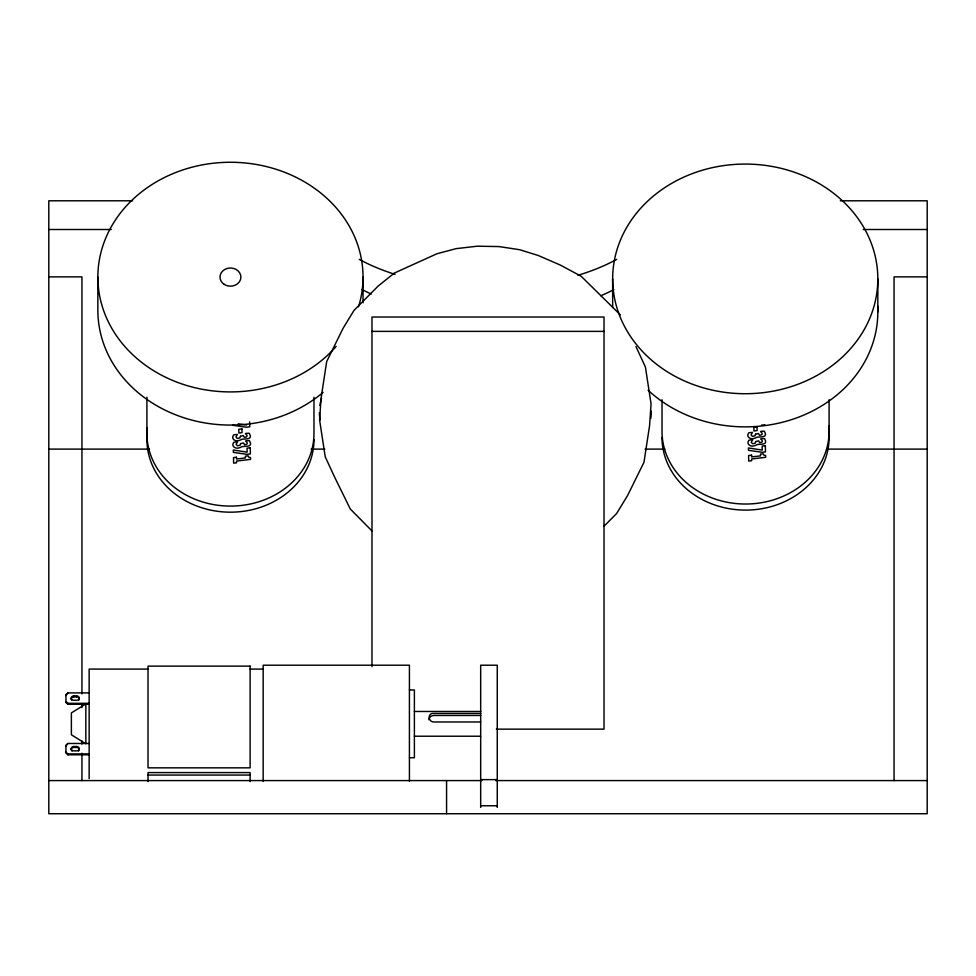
<?xml version="1.0" encoding="UTF-8"?>
<svg xmlns="http://www.w3.org/2000/svg" width="976" height="976" viewBox="0 0 976 976"><rect width="100%" height="100%" fill="white"/><g stroke="black" fill="none" stroke-linecap="round" stroke-linejoin="round"><path stroke-width="1.46" d="M604.022 526.198L616.588 513.547L627.568 495.552L643.977 462.295L649.577 425.609L651.065 403.893L645.417 367.013L635.937 346.565M89.145 692.899L67.93 692.899L65.941 694.558L65.941 702.561L67.93 704.221L89.145 704.221M65.941 695.461L67.93 692.899M89.145 743.48L67.93 743.48L65.941 745.139L65.941 753.143L67.93 754.802L89.145 754.802M65.941 746.042L67.93 743.48M85.839 703.928L71.382 712.907L71.382 734.794L85.839 743.773L85.839 704.306M761.512 425.158L764.867 424.755M132.626 200.8L48.8 200.8L48.8 813.728L927.2 813.728L927.2 200.8L840.336 200.8M48.8 229.506L111.288 229.506M863.187 229.506L927.2 229.506M48.8 276.867L81.947 276.867L81.947 693.912M927.2 276.867L894.053 276.867L894.053 780.58M371.99 331.376L604.01 331.376M48.8 449.106L149.45 449.106M311.1 449.106L324.825 449.106M645.075 449.106L664.9 449.106M826.55 449.106L927.2 449.106M148.023 669.085L89.145 669.085L89.145 778.616M250.112 669.085L263.166 669.085M409.42 689.959L414.385 689.959L414.385 757.73L409.42 757.73M73.834 695.937L76.616 695.937A2.586 2.159 0 0 1 79.202 698.108A2.586 2.159 0 0 1 76.616 700.268L73.834 700.268A2.586 2.159 0 0 1 71.248 698.108A2.586 2.159 0 0 1 73.834 695.937L73.834 696.852A2.586 2.159 0 0 0 71.602 700.097M73.834 696.852L76.616 696.852A2.586 2.159 0 0 1 78.861 700.097M65.941 701.646L67.93 703.306L89.145 703.306M414.385 711.467L480.68 711.467M480.68 713.444L434.015 713.444C427.293 712.346 427.939 722.301 434.015 721.972L480.68 721.972M480.68 715.469L434.015 715.469A5.1 4.27 0 0 0 428.903 719.739M496.345 729.145L604.01 729.145L604.01 317.029L371.99 317.029L371.99 666.657M414.385 736.221L480.68 736.221M73.834 746.518L76.616 746.518A2.586 2.159 0 0 1 79.202 748.69A2.586 2.159 0 0 1 76.616 750.849L73.834 750.849A2.586 2.159 0 0 1 71.248 748.69A2.586 2.159 0 0 1 73.834 746.518L73.834 747.433A2.586 2.159 0 0 0 71.333 750.154M73.834 747.433L76.616 747.433A2.586 2.159 0 0 1 78.446 751.117M65.941 752.228L67.93 753.899L89.145 753.899M148.023 775.054L250.112 775.054M480.68 779.617L497.26 779.617M48.8 780.58L481.9 780.58M495.625 780.58L927.2 780.58M480.68 805.761L497.26 805.761M232.776 425.28L246.403 427.232L249.771 426.829L249.649 421.876M238.242 423.767L246.525 425.036M620.358 314.87L581.135 276.22L560.151 264.984L538.24 255.492L519.793 249.734L499.004 246.574L477.288 246.196L456.109 248.648L436.931 253.76L394.414 273.024L378.151 286.066L354.056 310.319L343.076 328.314L326.667 361.571L321.08 398.257L319.591 419.973L325.24 456.853L334.707 477.301L350.286 508.996L371.966 530.944M877.827 278.892A132.59 114.826 0 0 1 678.942 378.334A132.59 114.826 0 0 1 678.942 179.45A132.59 114.826 0 0 1 877.827 278.892L877.827 312.039M829.088 399.696L829.088 431.429M662.021 399.696L662.021 431.429A83.533 72.59 0 0 0 748.909 503.97A83.533 72.59 0 0 0 828.819 425.609M612.647 278.892L612.647 307.525M497.26 807.372L497.26 665.205L480.68 665.205L480.68 807.372M446.569 780.58L446.569 813.728M409.42 781.361L409.42 665.205L263.166 665.205L263.166 781.361M363.035 277.099L363.035 302.706M313.979 397.232L313.979 433.503A83.533 72.59 0 0 1 227.091 506.032A83.533 72.59 0 0 1 147.181 427.683M250.112 781.556L250.112 772.589L148.023 772.589L148.023 781.556M146.912 397.232L146.912 433.503M97.856 277.099L97.856 310.246A132.59 114.826 0 0 0 178.986 416.069A132.59 114.826 0 0 0 323.093 392.389M81.947 704.562L81.947 707.6M81.947 741.052L81.947 744.09M81.947 753.216L81.947 780.58M76.616 695.937L76.616 696.852M76.616 746.518L76.616 747.433M71.248 698.108L71.248 699.011M71.248 748.69L71.248 749.592M67.93 703.306L67.93 704.221M67.93 753.899L67.93 754.802M72.004 751.117A2.586 2.159 0 0 1 71.602 750.678M320.14 419.948A165.957 82.984 0 0 1 319.372 412.738M319.872 405.467A165.957 82.984 0 0 1 321.616 398.293M651.285 411.128A165.957 82.984 0 0 1 650.785 418.399M313.979 439.59A83.533 72.59 0 0 1 227.091 512.119A83.533 72.59 0 0 1 147.181 433.759M336.134 346.419A132.59 114.826 0 0 1 115.9 334.927A132.59 114.826 0 0 1 212.866 163.285A132.59 114.826 0 0 1 358.521 306.818M828.819 431.697A83.533 72.59 0 0 1 748.909 510.045A83.533 72.59 0 0 1 662.021 437.516M877.644 306.061A132.59 114.826 0 0 1 796.88 417.801A132.59 114.826 0 0 1 648.064 390.168M613.916 289.555A174.021 87.01 0 0 1 600.789 295.765M371.258 294.032A174.021 87.01 0 0 1 362.084 289.555M616.734 259.348A174.021 87.01 0 0 1 577.999 275.269M395.036 274.354A174.021 87.01 0 0 1 359.266 259.348M240.401 436.272L239.962 437.895L237.29 438.456L235.972 437.028L237.375 434.43L233.703 434.869C230.385 438.651 235.521 442.079 239.157 440.432A3.514 1.72 -8.6 0 0 241.048 439.664C243.048 438.09 254.016 440.932 249.197 433.259C241.279 433.381 248.587 433.795 246.733 436.809L244.354 437.382L243.366 435.552L240.401 436.272M240.572 443.641L240.133 445.263L237.461 445.825L236.143 444.409L237.546 441.799L233.874 442.238C230.556 446.032 235.692 449.448 239.315 447.801A3.514 1.72 -8.6 0 0 241.218 447.032C243.219 445.459 254.187 448.313 249.356 440.627C241.45 440.749 248.746 441.176 246.904 444.19L244.525 444.751L243.536 442.921L240.572 443.641M755.509 434.198L755.07 435.821L752.398 436.382L751.081 434.967L752.484 432.356L748.812 432.795C745.493 436.589 750.629 440.005 754.265 438.358A3.514 1.72 -8.6 0 0 756.156 437.59C758.157 436.016 769.125 438.871 764.293 431.185C756.388 431.307 763.696 431.734 761.841 434.735L759.462 435.308L758.474 433.478L755.509 434.198M755.68 441.579L755.229 443.189L752.569 443.751L751.252 442.335L752.655 439.725L748.982 440.164C745.664 443.958 750.8 447.374 754.424 445.739A3.514 1.72 -8.6 0 0 756.327 444.958C758.328 443.385 769.295 446.239 764.464 438.553C756.559 438.675 763.854 439.102 762.012 442.116L759.633 442.689L758.645 440.859L755.68 441.579M241.926 428.915L238.766 429.294L238.852 433.039L241.999 432.661L241.926 428.915M250.234 447.74L247.05 448.13L247.135 452.144L233.337 450.034L233.386 452.376L247.013 454.34L250.381 453.938L250.234 447.74M236.46 457.232L233.508 457.585L233.63 463.149L236.582 462.795L236.546 461.062L250.539 459.379L250.503 457.537L248.612 457.171L248.148 455.829L245.391 456.158L245.44 457.939L236.497 459.013L236.46 457.232M757.022 426.841L753.875 427.22L753.96 430.977L757.108 430.587L757.022 426.841M765.343 445.678L762.158 446.056L762.244 450.07L748.446 447.96L748.494 450.314L762.122 452.266L765.489 451.864L765.343 445.678M751.569 455.158L748.604 455.511L748.738 461.075L751.691 460.721L751.654 458.988L765.648 457.305L765.611 455.463L763.72 455.097L763.256 453.755L760.499 454.084L760.536 455.865L751.605 456.939L751.569 455.158M250.112 666.132L148.023 666.132L148.023 767.844L250.112 767.844L250.112 666.132M223.809 284.101A10.443 9.077 0 0 0 240.743 278.587A10.443 9.077 0 0 0 226.774 268.595A10.443 9.077 0 0 0 223.809 284.101"/></g></svg>
